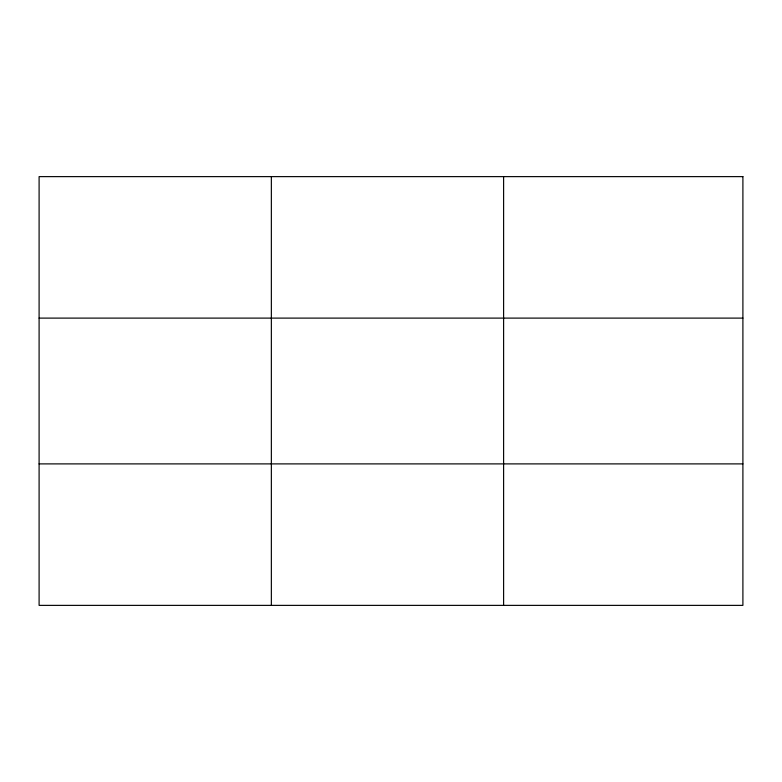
<?xml version="1.0" encoding="UTF-8"?>
<svg xmlns="http://www.w3.org/2000/svg" width="782" height="782" viewBox="0 0 782 782"><rect width="100%" height="100%" fill="white"/><g stroke="black" fill="none" stroke-linecap="round" stroke-linejoin="round"><path stroke-width="1.17" d="M271.354 176.624L271.354 605.376M503.608 176.624L503.608 605.376M39.1 318.108L742.9 318.108M39.1 463.892L742.9 463.892M742.9 176.624L742.9 605.376L39.1 605.376L39.1 176.624L742.9 176.624"/></g></svg>
